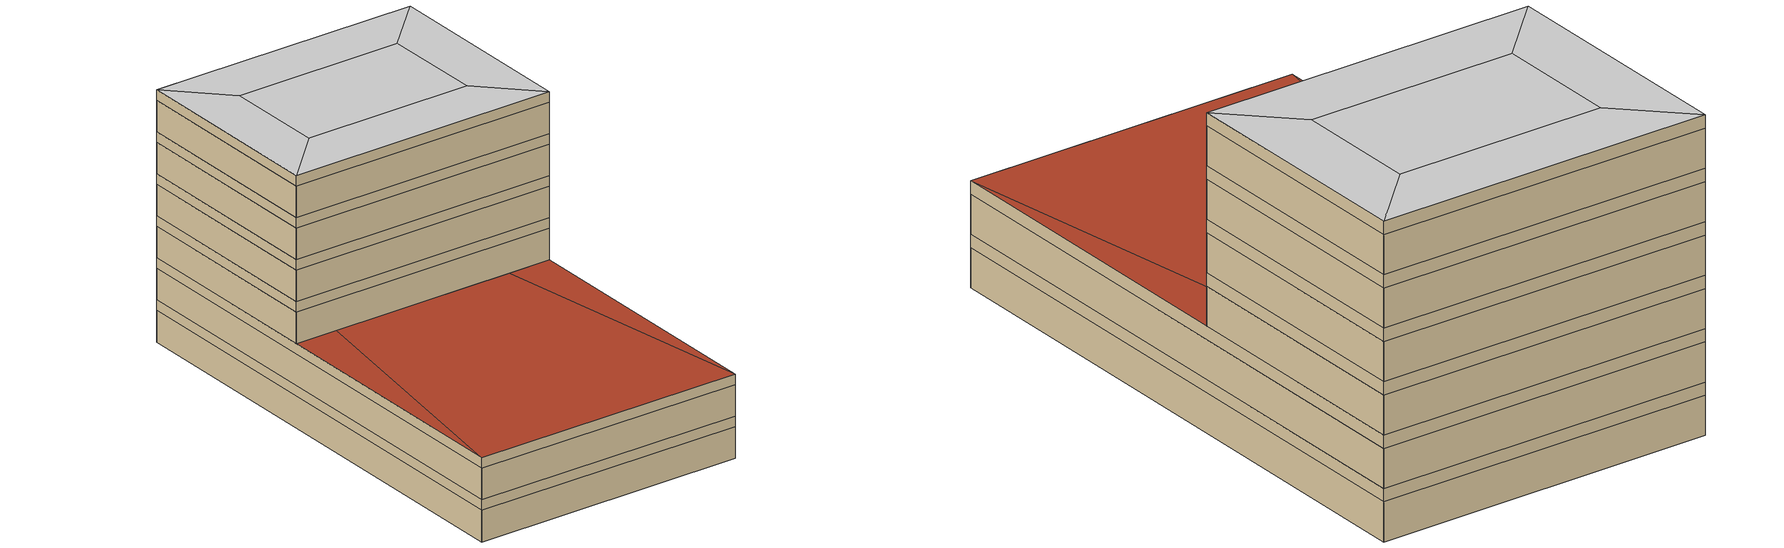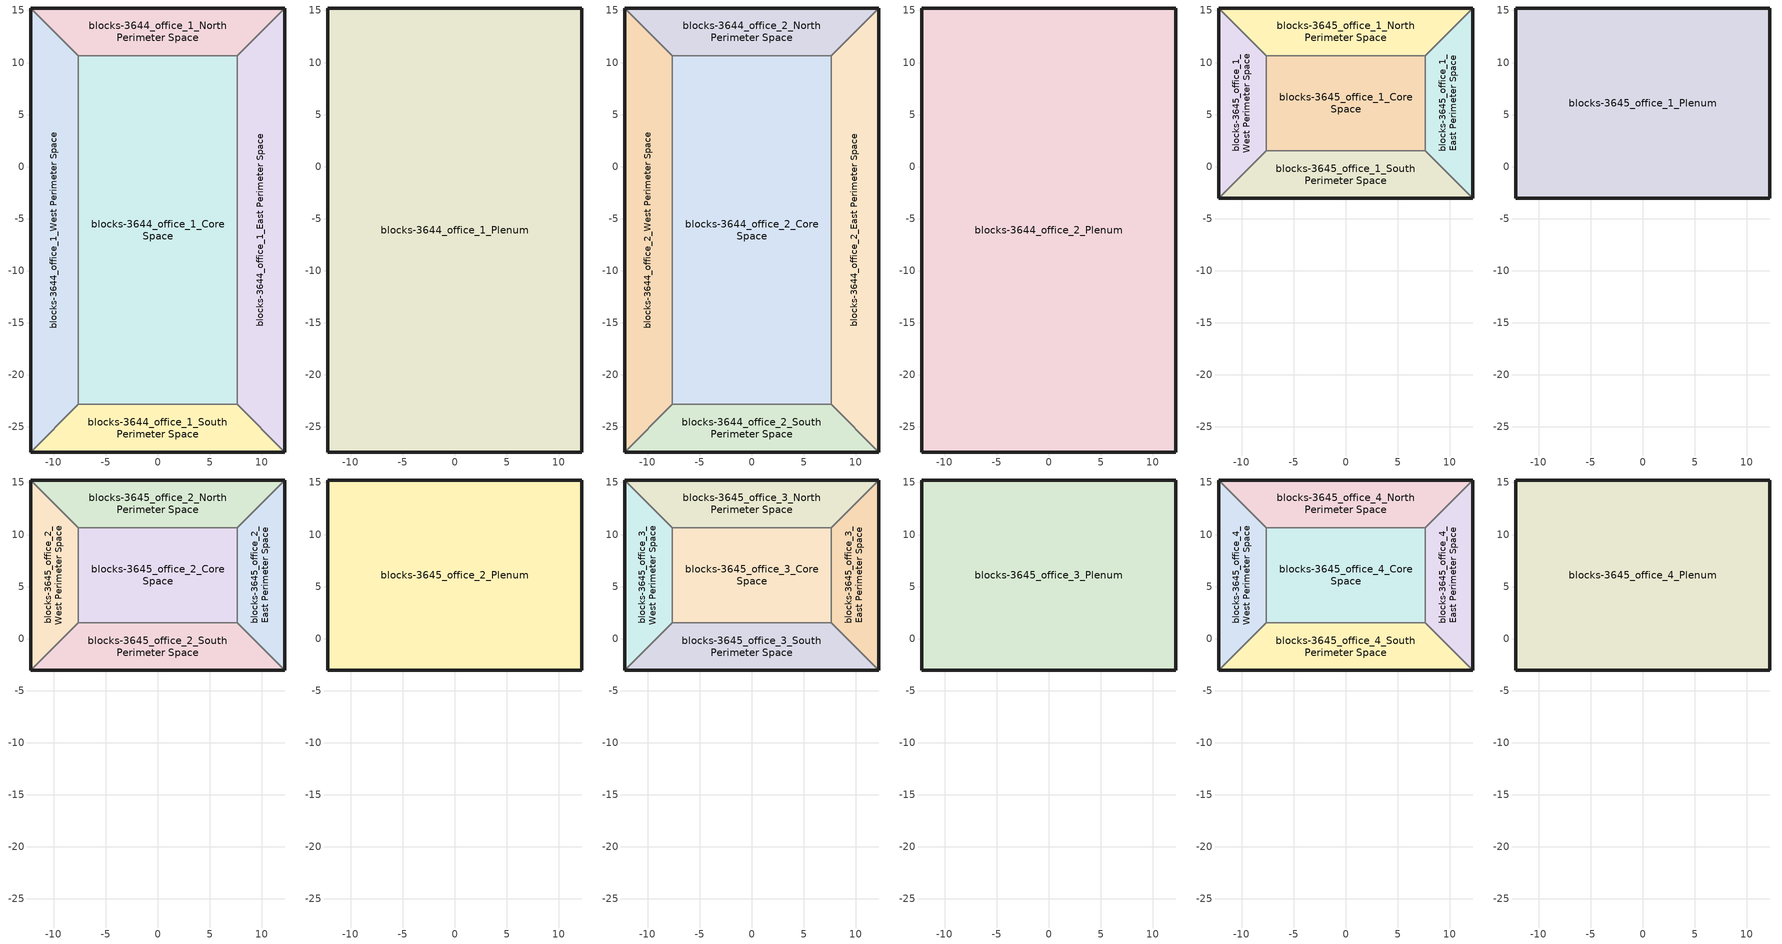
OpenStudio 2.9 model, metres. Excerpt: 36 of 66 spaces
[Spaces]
blocks-3644_office_1_West Perimeter Space
 floor ground: -12.19,15.24 -7.62,10.67 -7.62,-22.86 -12.19,-27.43 z0
 wall outside: -12.19,15.24 -12.19,-27.43 z0:2.74
 wall to blocks-3644_office_1_North Perimeter Space: -7.62,10.67 -12.19,15.24 z0:2.74
 wall to blocks-3644_office_1_Core Space: -7.62,-22.86 -7.62,10.67 z0:2.74
 wall to blocks-3644_office_1_South Perimeter Space: -12.19,-27.43 -7.62,-22.86 z0:2.74
blocks-3644_office_1_North Perimeter Space
 floor ground: 12.19,15.24 7.62,10.67 -7.62,10.67 -12.19,15.24 z0
 wall outside: 12.19,15.24 -12.19,15.24 z0:2.74
 wall to blocks-3644_office_1_East Perimeter Space: 7.62,10.67 12.19,15.24 z0:2.74
 wall to blocks-3644_office_1_Core Space: -7.62,10.67 7.62,10.67 z0:2.74
blocks-3644_office_1_East Perimeter Space
 floor ground: 12.19,15.24 12.19,-27.43 7.62,-22.86 7.62,10.67 z0
 wall outside: 12.19,-27.43 12.19,15.24 z0:2.74
 wall to blocks-3644_office_1_South Perimeter Space: 7.62,-22.86 12.19,-27.43 z0:2.74
 wall to blocks-3644_office_1_Core Space: 7.62,10.67 7.62,-22.86 z0:2.74
blocks-3644_office_1_South Perimeter Space
 floor ground: 7.62,-22.86 12.19,-27.43 -12.19,-27.43 -7.62,-22.86 z0
 wall outside: -12.19,-27.43 12.19,-27.43 z0:2.74
 wall to blocks-3644_office_1_Core Space: 7.62,-22.86 -7.62,-22.86 z0:2.74
blocks-3644_office_1_Core Space
 floor ground: 7.62,10.67 7.62,-22.86 -7.62,-22.86 -7.62,10.67 z0
blocks-3644_office_1_Plenum
 floor to blocks-3644_office_1_West Perimeter Space: -12.19,15.24 -7.62,10.67 -7.62,-22.86 -12.19,-27.43 z2.74
 floor to blocks-3644_office_1_North Perimeter Space: 12.19,15.24 7.62,10.67 -7.62,10.67 -12.19,15.24 z2.74
 floor to blocks-3644_office_1_East Perimeter Space: 12.19,15.24 12.19,-27.43 7.62,-22.86 7.62,10.67 z2.74
 floor to blocks-3644_office_1_South Perimeter Space: 7.62,-22.86 12.19,-27.43 -12.19,-27.43 -7.62,-22.86 z2.74
 floor to blocks-3644_office_1_Core Space: 7.62,10.67 7.62,-22.86 -7.62,-22.86 -7.62,10.67 z2.74
 wall outside: -12.19,15.24 -12.19,-27.43 12.19,-27.43 12.19,15.24 -12.19,15.24 z2.74:3.66
blocks-3644_office_2_West Perimeter Space
 floor to blocks-3644_office_1_Plenum: -12.19,15.24 -7.62,10.67 -7.62,-22.86 -12.19,-27.43 z3.66
 wall outside: -12.19,15.24 -12.19,-27.43 z3.66:6.4
 wall to blocks-3644_office_2_North Perimeter Space: -7.62,10.67 -12.19,15.24 z3.66:6.4
 wall to blocks-3644_office_2_Core Space: -7.62,-22.86 -7.62,10.67 z3.66:6.4
 wall to blocks-3644_office_2_South Perimeter Space: -12.19,-27.43 -7.62,-22.86 z3.66:6.4
blocks-3644_office_2_North Perimeter Space
 floor to blocks-3644_office_1_Plenum: 12.19,15.24 7.62,10.67 -7.62,10.67 -12.19,15.24 z3.66
 wall outside: 12.19,15.24 -12.19,15.24 z3.66:6.4
 wall to blocks-3644_office_2_East Perimeter Space: 7.62,10.67 12.19,15.24 z3.66:6.4
 wall to blocks-3644_office_2_Core Space: -7.62,10.67 7.62,10.67 z3.66:6.4
blocks-3644_office_2_East Perimeter Space
 floor to blocks-3644_office_1_Plenum: 12.19,15.24 12.19,-27.43 7.62,-22.86 7.62,10.67 z3.66
 wall outside: 12.19,-27.43 12.19,15.24 z3.66:6.4
 wall to blocks-3644_office_2_South Perimeter Space: 7.62,-22.86 12.19,-27.43 z3.66:6.4
 wall to blocks-3644_office_2_Core Space: 7.62,10.67 7.62,-22.86 z3.66:6.4
blocks-3644_office_2_South Perimeter Space
 floor to blocks-3644_office_1_Plenum: 7.62,-22.86 12.19,-27.43 -12.19,-27.43 -7.62,-22.86 z3.66
 wall outside: -12.19,-27.43 12.19,-27.43 z3.66:6.4
 wall to blocks-3644_office_2_Core Space: 7.62,-22.86 -7.62,-22.86 z3.66:6.4
blocks-3644_office_2_Core Space
 floor to blocks-3644_office_1_Plenum: 7.62,10.67 7.62,-22.86 -7.62,-22.86 -7.62,10.67 z3.66
blocks-3644_office_2_Plenum
 floor to blocks-3644_office_2_West Perimeter Space: -12.19,15.24 -7.62,10.67 -7.62,-22.86 -12.19,-27.43 z6.4
 floor to blocks-3644_office_2_North Perimeter Space: 12.19,15.24 7.62,10.67 -7.62,10.67 -12.19,15.24 z6.4
 floor to blocks-3644_office_2_East Perimeter Space: 12.19,15.24 12.19,-27.43 7.62,-22.86 7.62,10.67 z6.4
 floor to blocks-3644_office_2_South Perimeter Space: 7.62,-22.86 12.19,-27.43 -12.19,-27.43 -7.62,-22.86 z6.4
 floor to blocks-3644_office_2_Core Space: 7.62,10.67 7.62,-22.86 -7.62,-22.86 -7.62,10.67 z6.4
 wall outside: -12.19,15.24 -12.19,-27.43 12.19,-27.43 12.19,15.24 -12.19,15.24 z6.4:7.32
 roof outside: 12.19,-27.43 8.34,-3.05 -8.34,-3.05 -12.19,-27.43 z7.32; -12.19,-27.43 -8.34,-3.05 -12.19,-3.05 z7.32; 12.19,-27.43 12.19,-3.05 8.34,-3.05 z7.32
blocks-3645_office_1_West Perimeter Space
 floor to blocks-3644_office_2_Plenum: -12.19,15.24 -7.62,10.67 -7.62,1.52 -12.19,-3.05 z7.32
 wall outside: -12.19,15.24 -12.19,-3.05 z7.32:10.06
 wall to blocks-3645_office_1_North Perimeter Space: -7.62,10.67 -12.19,15.24 z7.32:10.06
 wall to blocks-3645_office_1_Core Space: -7.62,1.52 -7.62,10.67 z7.32:10.06
 wall to blocks-3645_office_1_South Perimeter Space: -12.19,-3.05 -7.62,1.52 z7.32:10.06
blocks-3645_office_1_North Perimeter Space
 floor to blocks-3644_office_2_Plenum: 12.19,15.24 7.62,10.67 -7.62,10.67 -12.19,15.24 z7.32
 wall outside: 12.19,15.24 -12.19,15.24 z7.32:10.06
 wall to blocks-3645_office_1_East Perimeter Space: 7.62,10.67 12.19,15.24 z7.32:10.06
 wall to blocks-3645_office_1_Core Space: -7.62,10.67 7.62,10.67 z7.32:10.06
blocks-3645_office_1_East Perimeter Space
 floor to blocks-3644_office_2_Plenum: 12.19,15.24 12.19,-3.05 7.62,1.52 7.62,10.67 z7.32
 wall outside: 12.19,-3.05 12.19,15.24 z7.32:10.06
 wall to blocks-3645_office_1_South Perimeter Space: 7.62,1.52 12.19,-3.05 z7.32:10.06
 wall to blocks-3645_office_1_Core Space: 7.62,10.67 7.62,1.52 z7.32:10.06
blocks-3645_office_1_South Perimeter Space
 floor to blocks-3644_office_2_Plenum: 7.62,1.52 8.34,-3.05 -8.34,-3.05 -7.62,1.52 z7.32; 7.62,1.52 12.19,-3.05 8.34,-3.05 z7.32; -7.62,1.52 -8.34,-3.05 -12.19,-3.05 z7.32
 wall outside: -12.19,-3.05 12.19,-3.05 z7.32:10.06
 wall to blocks-3645_office_1_Core Space: 7.62,1.52 -7.62,1.52 z7.32:10.06
blocks-3645_office_1_Core Space
 floor to blocks-3644_office_2_Plenum: 7.62,10.67 7.62,1.52 -7.62,1.52 -7.62,10.67 z7.32
blocks-3645_office_1_Plenum
 floor to blocks-3645_office_1_West Perimeter Space: -12.19,15.24 -7.62,10.67 -7.62,1.52 -12.19,-3.05 z10.06
 floor to blocks-3645_office_1_North Perimeter Space: 12.19,15.24 7.62,10.67 -7.62,10.67 -12.19,15.24 z10.06
 floor to blocks-3645_office_1_East Perimeter Space: 12.19,15.24 12.19,-3.05 7.62,1.52 7.62,10.67 z10.06
 floor to blocks-3645_office_1_South Perimeter Space: 7.62,1.52 12.19,-3.05 -12.19,-3.05 -7.62,1.52 z10.06
 floor to blocks-3645_office_1_Core Space: 7.62,10.67 7.62,1.52 -7.62,1.52 -7.62,10.67 z10.06
 wall outside: -12.19,15.24 -12.19,-3.05 12.19,-3.05 12.19,15.24 -12.19,15.24 z10.06:10.97
blocks-3645_office_2_West Perimeter Space
 floor to blocks-3645_office_1_Plenum: -12.19,15.24 -7.62,10.67 -7.62,1.52 -12.19,-3.05 z10.97
 wall outside: -12.19,15.24 -12.19,-3.05 z10.97:13.72
 wall to blocks-3645_office_2_North Perimeter Space: -7.62,10.67 -12.19,15.24 z10.97:13.72
 wall to blocks-3645_office_2_Core Space: -7.62,1.52 -7.62,10.67 z10.97:13.72
 wall to blocks-3645_office_2_South Perimeter Space: -12.19,-3.05 -7.62,1.52 z10.97:13.72
blocks-3645_office_2_North Perimeter Space
 floor to blocks-3645_office_1_Plenum: 12.19,15.24 7.62,10.67 -7.62,10.67 -12.19,15.24 z10.97
 wall outside: 12.19,15.24 -12.19,15.24 z10.97:13.72
 wall to blocks-3645_office_2_East Perimeter Space: 7.62,10.67 12.19,15.24 z10.97:13.72
 wall to blocks-3645_office_2_Core Space: -7.62,10.67 7.62,10.67 z10.97:13.72
blocks-3645_office_2_East Perimeter Space
 floor to blocks-3645_office_1_Plenum: 12.19,15.24 12.19,-3.05 7.62,1.52 7.62,10.67 z10.97
 wall outside: 12.19,-3.05 12.19,15.24 z10.97:13.72
 wall to blocks-3645_office_2_South Perimeter Space: 7.62,1.52 12.19,-3.05 z10.97:13.72
 wall to blocks-3645_office_2_Core Space: 7.62,10.67 7.62,1.52 z10.97:13.72
blocks-3645_office_2_South Perimeter Space
 floor to blocks-3645_office_1_Plenum: 7.62,1.52 12.19,-3.05 -12.19,-3.05 -7.62,1.52 z10.97
 wall outside: -12.19,-3.05 12.19,-3.05 z10.97:13.72
 wall to blocks-3645_office_2_Core Space: 7.62,1.52 -7.62,1.52 z10.97:13.72
blocks-3645_office_2_Core Space
 floor to blocks-3645_office_1_Plenum: 7.62,10.67 7.62,1.52 -7.62,1.52 -7.62,10.67 z10.97
blocks-3645_office_2_Plenum
 floor to blocks-3645_office_2_West Perimeter Space: -12.19,15.24 -7.62,10.67 -7.62,1.52 -12.19,-3.05 z13.72
 floor to blocks-3645_office_2_North Perimeter Space: 12.19,15.24 7.62,10.67 -7.62,10.67 -12.19,15.24 z13.72
 floor to blocks-3645_office_2_East Perimeter Space: 12.19,15.24 12.19,-3.05 7.62,1.52 7.62,10.67 z13.72
 floor to blocks-3645_office_2_South Perimeter Space: 7.62,1.52 12.19,-3.05 -12.19,-3.05 -7.62,1.52 z13.72
 floor to blocks-3645_office_2_Core Space: 7.62,10.67 7.62,1.52 -7.62,1.52 -7.62,10.67 z13.72
 wall outside: -12.19,15.24 -12.19,-3.05 12.19,-3.05 12.19,15.24 -12.19,15.24 z13.72:14.63
blocks-3645_office_3_West Perimeter Space
 floor to blocks-3645_office_2_Plenum: -12.19,15.24 -7.62,10.67 -7.62,1.52 -12.19,-3.05 z14.63
 wall outside: -12.19,15.24 -12.19,-3.05 z14.63:17.37
 wall to blocks-3645_office_3_North Perimeter Space: -7.62,10.67 -12.19,15.24 z14.63:17.37
 wall to blocks-3645_office_3_Core Space: -7.62,1.52 -7.62,10.67 z14.63:17.37
 wall to blocks-3645_office_3_South Perimeter Space: -12.19,-3.05 -7.62,1.52 z14.63:17.37
blocks-3645_office_3_North Perimeter Space
 floor to blocks-3645_office_2_Plenum: 12.19,15.24 7.62,10.67 -7.62,10.67 -12.19,15.24 z14.63
 wall outside: 12.19,15.24 -12.19,15.24 z14.63:17.37
 wall to blocks-3645_office_3_East Perimeter Space: 7.62,10.67 12.19,15.24 z14.63:17.37
 wall to blocks-3645_office_3_Core Space: -7.62,10.67 7.62,10.67 z14.63:17.37
blocks-3645_office_3_East Perimeter Space
 floor to blocks-3645_office_2_Plenum: 12.19,15.24 12.19,-3.05 7.62,1.52 7.62,10.67 z14.63
 wall outside: 12.19,-3.05 12.19,15.24 z14.63:17.37
 wall to blocks-3645_office_3_South Perimeter Space: 7.62,1.52 12.19,-3.05 z14.63:17.37
 wall to blocks-3645_office_3_Core Space: 7.62,10.67 7.62,1.52 z14.63:17.37
blocks-3645_office_3_South Perimeter Space
 floor to blocks-3645_office_2_Plenum: 7.62,1.52 12.19,-3.05 -12.19,-3.05 -7.62,1.52 z14.63
 wall outside: -12.19,-3.05 12.19,-3.05 z14.63:17.37
 wall to blocks-3645_office_3_Core Space: 7.62,1.52 -7.62,1.52 z14.63:17.37
blocks-3645_office_3_Core Space
 floor to blocks-3645_office_2_Plenum: 7.62,10.67 7.62,1.52 -7.62,1.52 -7.62,10.67 z14.63
blocks-3645_office_3_Plenum
 floor to blocks-3645_office_3_West Perimeter Space: -12.19,15.24 -7.62,10.67 -7.62,1.52 -12.19,-3.05 z17.37
 floor to blocks-3645_office_3_North Perimeter Space: 12.19,15.24 7.62,10.67 -7.62,10.67 -12.19,15.24 z17.37
 floor to blocks-3645_office_3_East Perimeter Space: 12.19,15.24 12.19,-3.05 7.62,1.52 7.62,10.67 z17.37
 floor to blocks-3645_office_3_South Perimeter Space: 7.62,1.52 12.19,-3.05 -12.19,-3.05 -7.62,1.52 z17.37
 floor to blocks-3645_office_3_Core Space: 7.62,10.67 7.62,1.52 -7.62,1.52 -7.62,10.67 z17.37
 wall outside: -12.19,15.24 -12.19,-3.05 12.19,-3.05 12.19,15.24 -12.19,15.24 z17.37:18.29
blocks-3645_office_4_West Perimeter Space
 floor to blocks-3645_office_3_Plenum: -12.19,15.24 -7.62,10.67 -7.62,1.52 -12.19,-3.05 z18.29
 wall outside: -12.19,15.24 -12.19,-3.05 z18.29:21.03
 wall to blocks-3645_office_4_North Perimeter Space: -7.62,10.67 -12.19,15.24 z18.29:21.03
 wall to blocks-3645_office_4_Core Space: -7.62,1.52 -7.62,10.67 z18.29:21.03
 wall to blocks-3645_office_4_South Perimeter Space: -12.19,-3.05 -7.62,1.52 z18.29:21.03
blocks-3645_office_4_North Perimeter Space
 floor to blocks-3645_office_3_Plenum: 12.19,15.24 7.62,10.67 -7.62,10.67 -12.19,15.24 z18.29
 wall outside: 12.19,15.24 -12.19,15.24 z18.29:21.03
 wall to blocks-3645_office_4_East Perimeter Space: 7.62,10.67 12.19,15.24 z18.29:21.03
 wall to blocks-3645_office_4_Core Space: -7.62,10.67 7.62,10.67 z18.29:21.03
blocks-3645_office_4_East Perimeter Space
 floor to blocks-3645_office_3_Plenum: 12.19,15.24 12.19,-3.05 7.62,1.52 7.62,10.67 z18.29
 wall outside: 12.19,-3.05 12.19,15.24 z18.29:21.03
 wall to blocks-3645_office_4_South Perimeter Space: 7.62,1.52 12.19,-3.05 z18.29:21.03
 wall to blocks-3645_office_4_Core Space: 7.62,10.67 7.62,1.52 z18.29:21.03
blocks-3645_office_4_South Perimeter Space
 floor to blocks-3645_office_3_Plenum: 7.62,1.52 12.19,-3.05 -12.19,-3.05 -7.62,1.52 z18.29
 wall outside: -12.19,-3.05 12.19,-3.05 z18.29:21.03
 wall to blocks-3645_office_4_Core Space: 7.62,1.52 -7.62,1.52 z18.29:21.03
blocks-3645_office_4_Core Space
 floor to blocks-3645_office_3_Plenum: 7.62,10.67 7.62,1.52 -7.62,1.52 -7.62,10.67 z18.29
blocks-3645_office_4_Plenum
 floor to blocks-3645_office_4_West Perimeter Space: -12.19,15.24 -7.62,10.67 -7.62,1.52 -12.19,-3.05 z21.03
 floor to blocks-3645_office_4_North Perimeter Space: 12.19,15.24 7.62,10.67 -7.62,10.67 -12.19,15.24 z21.03
 floor to blocks-3645_office_4_East Perimeter Space: 12.19,15.24 12.19,-3.05 7.62,1.52 7.62,10.67 z21.03
 floor to blocks-3645_office_4_South Perimeter Space: 7.62,1.52 12.19,-3.05 -12.19,-3.05 -7.62,1.52 z21.03
 floor to blocks-3645_office_4_Core Space: 7.62,10.67 7.62,1.52 -7.62,1.52 -7.62,10.67 z21.03
 wall outside: -12.19,15.24 -12.19,-3.05 12.19,-3.05 12.19,15.24 -12.19,15.24 z21.03:21.95
 ceiling to blocks-3645_office_5_West Perimeter Space: -12.19,-3.05 -7.62,1.52 -7.62,10.67 -12.19,15.24 z21.95
 ceiling to blocks-3645_office_5_North Perimeter Space: 7.62,10.67 12.19,15.24 -12.19,15.24 -7.62,10.67 z21.95
 ceiling to blocks-3645_office_5_East Perimeter Space: 12.19,-3.05 12.19,15.24 7.62,10.67 7.62,1.52 z21.95
 ceiling to blocks-3645_office_5_South Perimeter Space: 12.19,-3.05 7.62,1.52 -7.62,1.52 -12.19,-3.05 z21.95
 ceiling to blocks-3645_office_5_Core Space: 7.62,1.52 7.62,10.67 -7.62,10.67 -7.62,1.52 z21.95
[Building]
Building 1: Default Construction Set=Default Construction Set 1
[Construction]
INT-FLOOR-TOPSIDE: 1/2IN Gypsum, 4IN CONCRETE HW, CP02 CARPET PAD
INT-FLOOR-UNDERSIDE: CP02 CARPET PAD, 4IN CONCRETE HW, 1/2IN Gypsum
Standard_Int-Wall: 1/2IN Gypsum, 1/2IN Gypsum
[Material] Thermal Absorptance=0.9
Name | Roughness | Thickness {m} | Conductivity {W/m-K} | Density {kg/m3} | Specific Heat {J/kg-K} | Solar Absorptance | Visible Absorptance
1/2IN Gypsum | Smooth | 0.0127 | 0.16 | 784.9 | 830 | 0.92 | 0.92
4IN CONCRETE HW | Rough | 0.1016 | 1.311 | 2240 | 836.8 | 0.7 | 0.7
[Material:NoMass]
CP02 CARPET PAD: Roughness=VeryRough; Thermal Resistance {m2-K/W}=0.2165; Thermal Absorptance=0.9; Solar Absorptance=0.7; Visible Absorptance=0.8
[DefaultSurfaceConstructions]
Default Surface Constructions 1: Floor Construction=INT-FLOOR-TOPSIDE; Wall Construction=Standard_Int-Wall; Roof Ceiling Construction=INT-FLOOR-UNDERSIDE
[DefaultConstructionSet]
Default Construction Set 1: Default Interior Surface Constructions=Default Surface Constructions 1
[BuildingStory] Nominal Floor to Floor Height {m}=3.6576
Name | Nominal Z Coordinate {m}
Story 1; Story 3 | 0
Story 2; Story 4 | 3.6576
Story 5 | 7.3152
Story 6 | 10.9728
[Space]
Name | Building Story | Part of Total Floor Area | Thermal Zone
blocks-3644_office_1_Plenum | Story 1 | No
blocks-3644_office_1_West Perimeter Space | Story 1 |  | blocks-3644_office_1_West Perimeter
blocks-3644_office_1_North Perimeter Space | Story 1 |  | blocks-3644_office_1_North Perimeter
blocks-3644_office_1_East Perimeter Space | Story 1 |  | blocks-3644_office_1_East Perimeter
blocks-3644_office_1_South Perimeter Space | Story 1 |  | blocks-3644_office_1_South Perimeter
blocks-3644_office_1_Core Space | Story 1 |  | blocks-3644_office_1_Core
blocks-3644_office_2_Plenum | Story 2 | No
blocks-3644_office_2_West Perimeter Space | Story 2 |  | blocks-3644_office_2_West Perimeter
blocks-3644_office_2_North Perimeter Space | Story 2 |  | blocks-3644_office_2_North Perimeter
blocks-3644_office_2_East Perimeter Space | Story 2 |  | blocks-3644_office_2_East Perimeter
blocks-3644_office_2_South Perimeter Space | Story 2 |  | blocks-3644_office_2_South Perimeter
blocks-3644_office_2_Core Space | Story 2 |  | blocks-3644_office_2_Core
blocks-3645_office_1_Plenum | Story 3 | No
blocks-3645_office_1_West Perimeter Space | Story 3 |  | blocks-3645_office_1_West Perimeter
blocks-3645_office_1_North Perimeter Space | Story 3 |  | blocks-3645_office_1_North Perimeter
blocks-3645_office_1_East Perimeter Space | Story 3 |  | blocks-3645_office_1_East Perimeter
blocks-3645_office_1_South Perimeter Space | Story 3 |  | blocks-3645_office_1_South Perimeter
blocks-3645_office_1_Core Space | Story 3 |  | blocks-3645_office_1_Core
blocks-3645_office_2_Plenum | Story 4 | No
blocks-3645_office_2_West Perimeter Space | Story 4 |  | blocks-3645_office_2_West Perimeter
blocks-3645_office_2_North Perimeter Space | Story 4 |  | blocks-3645_office_2_North Perimeter
blocks-3645_office_2_East Perimeter Space | Story 4 |  | blocks-3645_office_2_East Perimeter
blocks-3645_office_2_South Perimeter Space | Story 4 |  | blocks-3645_office_2_South Perimeter
blocks-3645_office_2_Core Space | Story 4 |  | blocks-3645_office_2_Core
blocks-3645_office_3_Plenum | Story 5 | No
blocks-3645_office_3_West Perimeter Space | Story 5 |  | blocks-3645_office_3_West Perimeter
blocks-3645_office_3_North Perimeter Space | Story 5 |  | blocks-3645_office_3_North Perimeter
blocks-3645_office_3_East Perimeter Space | Story 5 |  | blocks-3645_office_3_East Perimeter
blocks-3645_office_3_South Perimeter Space | Story 5 |  | blocks-3645_office_3_South Perimeter
blocks-3645_office_3_Core Space | Story 5 |  | blocks-3645_office_3_Core
blocks-3645_office_4_Plenum | Story 6 | No
blocks-3645_office_4_West Perimeter Space | Story 6 |  | blocks-3645_office_4_West Perimeter
blocks-3645_office_4_North Perimeter Space | Story 6 |  | blocks-3645_office_4_North Perimeter
blocks-3645_office_4_East Perimeter Space | Story 6 |  | blocks-3645_office_4_East Perimeter
blocks-3645_office_4_South Perimeter Space | Story 6 |  | blocks-3645_office_4_South Perimeter
blocks-3645_office_4_Core Space | Story 6 |  | blocks-3645_office_4_Core
[ThermalZone] Use Ideal Air Loads=No
blocks-3644_office_1_West Perimeter; blocks-3644_office_1_North Perimeter; blocks-3644_office_1_East Perimeter; blocks-3644_office_1_South Perimeter; blocks-3644_office_1_Core; blocks-3644_office_2_West Perimeter; blocks-3644_office_2_North Perimeter; blocks-3644_office_2_East Perimeter; blocks-3644_office_2_South Perimeter; blocks-3644_office_2_Core; blocks-3645_office_1_West Perimeter; blocks-3645_office_1_North Perimeter; blocks-3645_office_1_East Perimeter; blocks-3645_office_1_South Perimeter; blocks-3645_office_1_Core; blocks-3645_office_2_West Perimeter; blocks-3645_office_2_North Perimeter; blocks-3645_office_2_East Perimeter; blocks-3645_office_2_South Perimeter; blocks-3645_office_2_Core; blocks-3645_office_3_West Perimeter; blocks-3645_office_3_North Perimeter; blocks-3645_office_3_East Perimeter; blocks-3645_office_3_South Perimeter; blocks-3645_office_3_Core; blocks-3645_office_4_West Perimeter; blocks-3645_office_4_North Perimeter; blocks-3645_office_4_East Perimeter; blocks-3645_office_4_South Perimeter; blocks-3645_office_4_Core
[Sizing:Zone] Zone Cooling Design Supply Air Temperature Input Method=TemperatureDifference; Zone Cooling Design Supply Air Temperature {C}=14; Zone Cooling Design Supply Air Temperature Difference {deltaC}=11.11; Zone Heating Design Supply Air Temperature Input Method=TemperatureDifference; Zone Heating Design Supply Air Temperature {C}=40; Zone Heating Design Supply Air Temperature Difference {deltaC}=11.11; Zone Cooling Design Supply Air Humidity Ratio {kg-H2O/kg-air}=0.0085; Zone Heating Design Supply Air Humidity Ratio {kg-H2O/kg-air}=0.008; Cooling Design Air Flow Method=DesignDay; Heating Design Air Flow Method=DesignDay; Account for Dedicated Outdoor Air System=No; Dedicated Outdoor Air System Control Strategy=NeutralSupplyAir; Dedicated Outdoor Air Low Setpoint Temperature for Design {C}=autosize; Dedicated Outdoor Air High Setpoint Temperature for Design {C}=autosize
blocks-3644_office_1_West Perimeter; blocks-3644_office_1_North Perimeter; blocks-3644_office_1_East Perimeter; blocks-3644_office_1_South Perimeter; blocks-3644_office_1_Core; blocks-3644_office_2_West Perimeter; blocks-3644_office_2_North Perimeter; blocks-3644_office_2_East Perimeter; blocks-3644_office_2_South Perimeter; blocks-3644_office_2_Core; blocks-3645_office_1_West Perimeter; blocks-3645_office_1_North Perimeter; blocks-3645_office_1_East Perimeter; blocks-3645_office_1_South Perimeter; blocks-3645_office_1_Core; blocks-3645_office_2_West Perimeter; blocks-3645_office_2_North Perimeter; blocks-3645_office_2_East Perimeter; blocks-3645_office_2_South Perimeter; blocks-3645_office_2_Core; blocks-3645_office_3_West Perimeter; blocks-3645_office_3_North Perimeter; blocks-3645_office_3_East Perimeter; blocks-3645_office_3_South Perimeter; blocks-3645_office_3_Core; blocks-3645_office_4_West Perimeter; blocks-3645_office_4_North Perimeter; blocks-3645_office_4_East Perimeter; blocks-3645_office_4_South Perimeter; blocks-3645_office_4_Core; blocks-3645_office_5_West Perimeter; blocks-3645_office_5_North Perimeter; blocks-3645_office_5_East Perimeter; blocks-3645_office_5_South Perimeter; blocks-3645_office_5_Core; blocks-3645_office_6_West Perimeter; blocks-3645_office_6_North Perimeter; blocks-3645_office_6_East Perimeter; blocks-3645_office_6_South Perimeter; blocks-3645_office_6_Core; blocks-3645_office_7_West Perimeter; blocks-3645_office_7_North Perimeter; blocks-3645_office_7_East Perimeter; blocks-3645_office_7_South Perimeter; blocks-3645_office_7_Core; blocks-3645_office_8_West Perimeter; blocks-3645_office_8_North Perimeter; blocks-3645_office_8_East Perimeter; blocks-3645_office_8_South Perimeter; blocks-3645_office_8_Core; blocks-3645_office_9_West Perimeter; blocks-3645_office_9_North Perimeter; blocks-3645_office_9_East Perimeter; blocks-3645_office_9_South Perimeter; blocks-3645_office_9_Core
